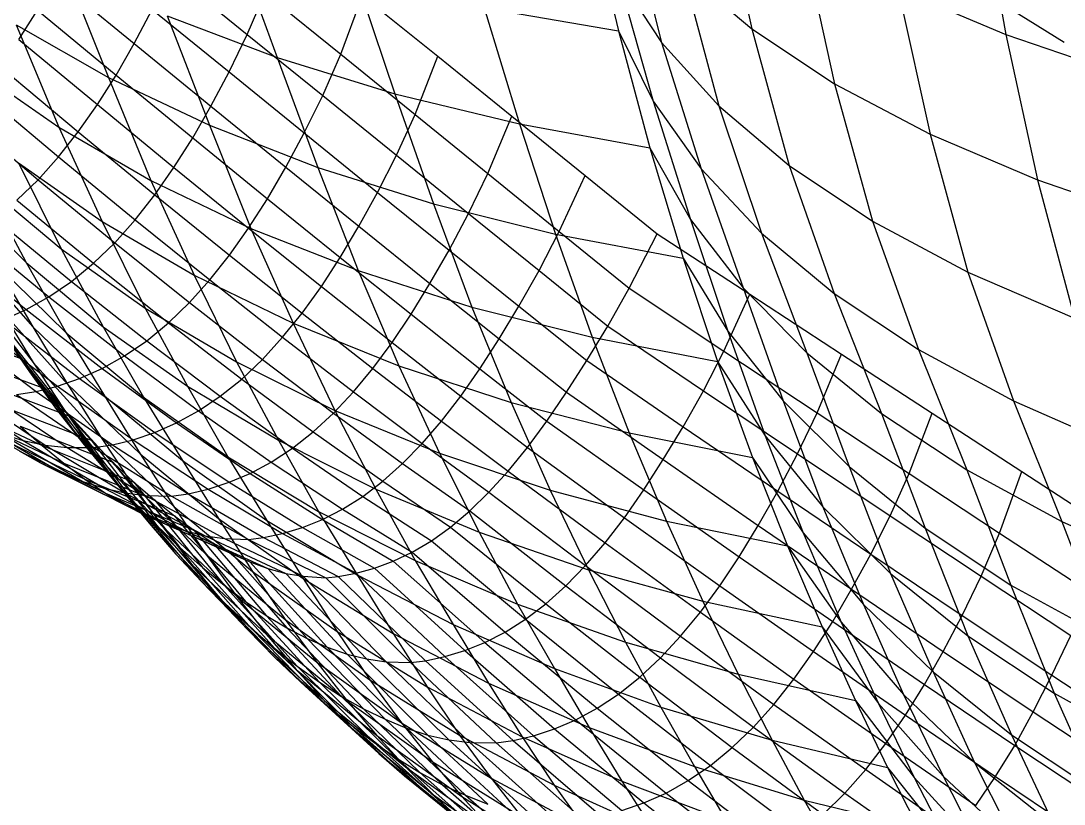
# Model space of a CAD drawing. Extents: x -429 to 429, y -1 to 209.
# Drawn here: x -387.76 to -376.27, y 60.59 to 69.22 of the extents above; entities that cross this region are included whole.
import ezdxf

# ---------------------------------------------------------------- set-up
doc = ezdxf.new("R2010")
doc.units = 0

msp = doc.modelspace()

# ---------------------------------------------------------------- linework, layer by layer
at = {"layer": 'default', "color": 5, "linetype": 'CONTINUOUS'}
for p, q in [((-380.057, 70.715, 141.909), (-379.708, 69.136, 142.315)), ((-377.216, 70.736, 137.198), (-376.909, 69.074, 137.6)), ((-381.504, 70.473, 149.464), (-381.18, 69.114, 149.835)), ((-381.504, 70.473, 149.464), (-381.18, 69.114, 149.835)), ((-381.077, 70.46, 145.608), (-380.705, 68.986, 146.012)), ((-385.402, 70.088, 152.47), (-384.939, 68.819, 152.968)), ((-379.15, 70.124, 140.367), (-378.797, 68.532, 140.786)), ((-387.278, 69.803, 155.315), (-386.798, 68.599, 155.794)), ((-387.382, 69.686, 182.823), (-386.516, 68.975, 181.636)), ((-386.116, 69.763, 181.86), (-385.269, 69.075, 180.663)), ((-384.071, 69.695, 151.469), (-383.642, 68.421, 151.943)), ((-381.183, 69.716, 147.72), (-380.705, 68.986, 146.012)), ((-381.183, 69.716, 147.72), (-380.795, 68.338, 148.125)), ((-380.471, 69.78, 143.927), (-379.708, 69.136, 142.315)), ((-380.471, 69.78, 143.927), (-380.074, 68.289, 144.356)), ((-378.097, 69.575, 138.925), (-376.909, 69.074, 137.6)), ((-378.097, 69.575, 138.925), (-377.745, 67.976, 139.354)), ((-385.269, 69.075, 180.663), (-385.072, 69.532, 180.77)), ((-385.072, 69.532, 180.77), (-384.238, 68.857, 179.565)), ((-384.238, 68.857, 179.565), (-384, 69.502, 179.691)), ((-384, 69.502, 179.691), (-383.171, 68.834, 178.486)), ((-387.786, 69.02, 182.591), (-387.581, 69.341, 182.71)), ((-387.581, 69.341, 182.71), (-386.715, 68.626, 181.521)), ((-386.516, 68.975, 181.636), (-386.317, 69.351, 181.749)), ((-386.317, 69.351, 181.749), (-385.47, 68.661, 180.549)), ((-382.66, 69.369, 150.588), (-381.18, 69.114, 149.835)), ((-382.66, 69.369, 150.588), (-382.27, 68.089, 151.025)), ((-386.154, 69.281, 154.095), (-384.939, 68.819, 152.968)), ((-386.154, 69.281, 154.095), (-385.687, 68.074, 154.573)), ((-387.818, 69.182, 157.094), (-386.798, 68.599, 155.794)), ((-387.818, 69.182, 157.094), (-387.347, 68.052, 157.549)), ((-381.18, 69.114, 149.835), (-380.795, 68.338, 148.125)), ((-381.18, 69.114, 149.835), (-380.833, 67.825, 150.22)), ((-381.18, 69.114, 149.835), (-380.833, 67.825, 150.22)), ((-379.708, 69.136, 142.315), (-378.797, 68.532, 140.786)), ((-379.708, 69.136, 142.315), (-379.297, 67.631, 142.765)), ((-387.786, 69.02, 182.591), (-386.921, 68.302, 181.401)), ((-385.47, 68.661, 180.549), (-385.269, 69.075, 180.663)), ((-385.269, 69.075, 180.663), (-384.438, 68.401, 179.453)), ((-380.705, 68.986, 146.012), (-380.074, 68.289, 144.356)), ((-380.705, 68.986, 146.012), (-380.268, 67.594, 146.453)), ((-376.909, 69.074, 137.6), (-375.597, 68.624, 136.403)), ((-376.909, 69.074, 137.6), (-376.562, 67.471, 138.034)), ((-386.715, 68.626, 181.521), (-386.516, 68.975, 181.636)), ((-386.516, 68.975, 181.636), (-385.671, 68.284, 180.433)), ((-384.939, 68.819, 152.968), (-383.642, 68.421, 151.943)), ((-384.939, 68.819, 152.968), (-384.491, 67.61, 153.439)), ((-384.438, 68.401, 179.453), (-384.238, 68.857, 179.565)), ((-384.238, 68.857, 179.565), (-383.42, 68.194, 178.349)), ((-383.42, 68.194, 178.349), (-383.171, 68.834, 178.486)), ((-383.171, 68.834, 178.486), (-382.353, 68.174, 177.273)), ((-388.271, 68.695, 158.911), (-387.347, 68.052, 157.549)), ((-387.997, 68.722, 182.467), (-387.132, 68.001, 181.274)), ((-385.671, 68.284, 180.433), (-385.47, 68.661, 180.549)), ((-385.47, 68.661, 180.549), (-384.643, 67.989, 179.336)), ((-386.921, 68.302, 181.401), (-386.715, 68.626, 181.521)), ((-386.798, 68.599, 155.794), (-385.687, 68.074, 154.573)), ((-386.798, 68.599, 155.794), (-386.331, 67.465, 156.254)), ((-386.715, 68.626, 181.521), (-385.871, 67.934, 180.317)), ((-378.797, 68.532, 140.786), (-377.745, 67.976, 139.354)), ((-378.797, 68.532, 140.786), (-378.378, 67.018, 141.254)), ((-388.213, 68.45, 182.336), (-387.349, 67.726, 181.142)), ((-383.642, 68.421, 151.943), (-382.27, 68.089, 151.025)), ((-383.642, 68.421, 151.943), (-383.218, 67.209, 152.397)), ((-387.132, 68.001, 181.274), (-386.921, 68.302, 181.401)), ((-386.921, 68.302, 181.401), (-386.077, 67.609, 180.193)), ((-384.643, 67.989, 179.336), (-384.438, 68.401, 179.453)), ((-384.438, 68.401, 179.453), (-383.626, 67.743, 178.231)), ((-380.795, 68.338, 148.125), (-380.268, 67.594, 146.453)), ((-380.795, 68.338, 148.125), (-380.383, 67.036, 148.547)), ((-388.437, 68.201, 182.199), (-387.574, 67.474, 181.002)), ((-385.871, 67.934, 180.317), (-385.671, 68.284, 180.433)), ((-385.671, 68.284, 180.433), (-384.845, 67.612, 179.216)), ((-383.626, 67.743, 178.231), (-383.42, 68.194, 178.349)), ((-383.42, 68.194, 178.349), (-382.618, 67.543, 177.123)), ((-380.074, 68.289, 144.356), (-379.297, 67.631, 142.765)), ((-380.074, 68.289, 144.356), (-379.601, 66.886, 144.832)), ((-385.687, 68.074, 154.573), (-384.491, 67.61, 153.439)), ((-385.687, 68.074, 154.573), (-385.23, 66.937, 155.034)), ((-382.618, 67.543, 177.123), (-382.353, 68.174, 177.273)), ((-382.353, 68.174, 177.273), (-381.546, 67.522, 176.052)), ((-382.27, 68.089, 151.025), (-380.833, 67.825, 150.22)), ((-382.27, 68.089, 151.025), (-381.874, 66.875, 151.454)), ((-387.349, 67.726, 181.142), (-387.132, 68.001, 181.274)), ((-387.347, 68.052, 157.549), (-386.331, 67.465, 156.254)), ((-387.347, 68.052, 157.549), (-386.867, 67.013, 158.004)), ((-387.132, 68.001, 181.274), (-386.288, 67.308, 180.065)), ((-384.845, 67.612, 179.216), (-384.643, 67.989, 179.336)), ((-384.643, 67.989, 179.336), (-383.834, 67.334, 178.108)), ((-377.745, 67.976, 139.354), (-376.562, 67.471, 138.034)), ((-377.745, 67.976, 139.354), (-377.328, 66.455, 139.835)), ((-386.077, 67.609, 180.193), (-385.871, 67.934, 180.317)), ((-385.871, 67.934, 180.317), (-385.047, 67.264, 179.096)), ((-387.574, 67.474, 181.002), (-387.349, 67.726, 181.142)), ((-387.349, 67.726, 181.142), (-386.505, 67.032, 179.93)), ((-383.834, 67.334, 178.108), (-383.626, 67.743, 178.231)), ((-383.626, 67.743, 178.231), (-382.831, 67.1, 176.997)), ((-380.833, 67.825, 150.22), (-380.383, 67.036, 148.547)), ((-380.833, 67.825, 150.22), (-380.466, 66.609, 150.616)), ((-380.833, 67.825, 150.22), (-380.466, 66.609, 150.616)), ((-387.792, 67.66, 159.357), (-386.867, 67.013, 158.004)), ((-387.792, 67.66, 159.357), (-387.321, 66.711, 159.79)), ((-386.288, 67.308, 180.065), (-386.077, 67.609, 180.193)), ((-386.077, 67.609, 180.193), (-385.254, 66.941, 178.97)), ((-385.047, 67.264, 179.096), (-384.845, 67.612, 179.216)), ((-384.845, 67.612, 179.216), (-384.04, 66.961, 177.984)), ((-384.491, 67.61, 153.439), (-383.218, 67.209, 152.397)), ((-384.491, 67.61, 153.439), (-384.049, 66.472, 153.894)), ((-379.297, 67.631, 142.765), (-378.378, 67.018, 141.254)), ((-379.297, 67.631, 142.765), (-378.801, 66.221, 143.272)), ((-382.831, 67.1, 176.997), (-382.618, 67.543, 177.123)), ((-382.618, 67.543, 177.123), (-381.831, 66.905, 175.885)), ((-381.831, 66.905, 175.885), (-381.546, 67.522, 176.052)), ((-381.546, 67.522, 176.052), (-380.751, 66.878, 174.824)), ((-380.268, 67.594, 146.453), (-379.601, 66.886, 144.832)), ((-380.268, 67.594, 146.453), (-379.805, 66.282, 146.912)), ((-388.163, 67.417, 161.186), (-387.321, 66.711, 159.79)), ((-388.163, 67.417, 161.186), (-387.705, 66.561, 161.596)), ((-387.809, 67.247, 180.853), (-387.574, 67.474, 181.002)), ((-387.574, 67.474, 181.002), (-386.73, 66.78, 179.789)), ((-386.331, 67.465, 156.254), (-385.23, 66.937, 155.034)), ((-386.331, 67.465, 156.254), (-385.856, 66.423, 156.715)), ((-376.562, 67.471, 138.034), (-375.26, 67.022, 136.837)), ((-376.562, 67.471, 138.034), (-376.153, 65.947, 138.521)), ((-388.472, 67.321, 163.024), (-387.705, 66.561, 161.596)), ((-386.505, 67.032, 179.93), (-386.288, 67.308, 180.065)), ((-386.288, 67.308, 180.065), (-385.465, 66.642, 178.839)), ((-385.254, 66.941, 178.97), (-385.047, 67.264, 179.096)), ((-385.047, 67.264, 179.096), (-384.244, 66.617, 177.86)), ((-384.04, 66.961, 177.984), (-383.834, 67.334, 178.108)), ((-383.834, 67.334, 178.108), (-383.045, 66.698, 176.868)), ((-387.809, 67.247, 180.853), (-386.964, 66.553, 179.638)), ((-383.218, 67.209, 152.397), (-381.874, 66.875, 151.454)), ((-383.218, 67.209, 152.397), (-382.793, 66.071, 152.841)), ((-388.052, 67.047, 180.696), (-387.207, 66.354, 179.48)), ((-386.73, 66.78, 179.789), (-386.505, 67.032, 179.93)), ((-386.505, 67.032, 179.93), (-385.682, 66.369, 178.703)), ((-383.045, 66.698, 176.868), (-382.831, 67.1, 176.997)), ((-382.831, 67.1, 176.997), (-382.054, 66.472, 175.751)), ((-380.383, 67.036, 148.547), (-379.805, 66.282, 146.912)), ((-380.383, 67.036, 148.547), (-379.975, 65.804, 148.97)), ((-386.867, 67.013, 158.004), (-385.856, 66.423, 156.715)), ((-386.867, 67.013, 158.004), (-386.395, 66.06, 158.446)), ((-385.465, 66.642, 178.839), (-385.254, 66.941, 178.97)), ((-385.254, 66.941, 178.97), (-384.452, 66.298, 177.732)), ((-385.23, 66.937, 155.034), (-384.049, 66.472, 153.894)), ((-385.23, 66.937, 155.034), (-384.765, 65.892, 155.495)), ((-384.244, 66.617, 177.86), (-384.04, 66.961, 177.984)), ((-384.04, 66.961, 177.984), (-383.256, 66.331, 176.738)), ((-378.378, 67.018, 141.254), (-377.328, 66.455, 139.835)), ((-378.378, 67.018, 141.254), (-377.873, 65.603, 141.786)), ((-388.301, 66.876, 180.534), (-387.455, 66.183, 179.316)), ((-382.054, 66.472, 175.751), (-381.831, 66.905, 175.885)), ((-381.874, 66.875, 151.454), (-380.466, 66.609, 150.616)), ((-381.874, 66.875, 151.454), (-381.47, 65.737, 151.88)), ((-381.831, 66.905, 175.885), (-381.059, 66.278, 174.638)), ((-381.059, 66.278, 174.638), (-380.751, 66.878, 174.824)), ((-381.059, 66.278, 174.638), (-380.751, 66.878, 174.824)), ((-380.751, 66.878, 174.824), (-379.731, 66.211, 173.684)), ((-379.601, 66.886, 144.832), (-378.801, 66.221, 143.272)), ((-379.601, 66.886, 144.832), (-379.102, 65.567, 145.325)), ((-388.552, 66.734, 180.367), (-387.706, 66.042, 179.148)), ((-387.321, 66.711, 159.79), (-386.395, 66.06, 158.446)), ((-387.321, 66.711, 159.79), (-386.857, 65.853, 160.212)), ((-386.964, 66.553, 179.638), (-386.73, 66.78, 179.789)), ((-386.73, 66.78, 179.789), (-385.905, 66.12, 178.56)), ((-383.256, 66.331, 176.738), (-383.045, 66.698, 176.868)), ((-383.045, 66.698, 176.868), (-382.275, 66.079, 175.615)), ((-388.348, 66.665, 165.195), (-387.633, 65.854, 163.759)), ((-385.682, 66.369, 178.703), (-385.465, 66.642, 178.839)), ((-385.465, 66.642, 178.839), (-384.664, 66.004, 177.599)), ((-384.452, 66.298, 177.732), (-384.244, 66.617, 177.86)), ((-384.244, 66.617, 177.86), (-383.464, 65.992, 176.61)), ((-380.466, 66.609, 150.616), (-379.975, 65.804, 148.97)), ((-380.466, 66.609, 150.616), (-380.087, 65.471, 151.016)), ((-380.466, 66.609, 150.616), (-380.087, 65.471, 151.016)), ((-388.045, 66.549, 163.4), (-387.267, 65.786, 161.985)), ((-388.045, 66.549, 163.4), (-387.633, 65.854, 163.759)), ((-387.705, 66.561, 161.596), (-386.857, 65.853, 160.212)), ((-387.705, 66.561, 161.596), (-387.267, 65.786, 161.985)), ((-387.207, 66.354, 179.48), (-386.964, 66.553, 179.638)), ((-386.964, 66.553, 179.638), (-386.138, 65.896, 178.409)), ((-384.049, 66.472, 153.894), (-382.793, 66.071, 152.841)), ((-384.049, 66.472, 153.894), (-383.598, 65.424, 154.35)), ((-382.275, 66.079, 175.615), (-382.054, 66.472, 175.751)), ((-382.054, 66.472, 175.751), (-381.295, 65.86, 174.493)), ((-387.455, 66.183, 179.316), (-387.207, 66.354, 179.48)), ((-387.207, 66.354, 179.48), (-386.378, 65.7, 178.25)), ((-385.905, 66.12, 178.56), (-385.682, 66.369, 178.703)), ((-385.856, 66.423, 156.715), (-384.765, 65.892, 155.495)), ((-385.856, 66.423, 156.715), (-385.389, 65.466, 157.162)), ((-385.682, 66.369, 178.703), (-384.88, 65.737, 177.461)), ((-377.328, 66.455, 139.835), (-376.153, 65.947, 138.521)), ((-377.328, 66.455, 139.835), (-376.824, 65.036, 140.384)), ((-388.307, 66.278, 169.233), (-387.669, 65.356, 167.801)), ((-388.3, 66.327, 167.259), (-387.628, 65.461, 165.821)), ((-384.664, 66.004, 177.599), (-384.452, 66.298, 177.732)), ((-384.452, 66.298, 177.732), (-383.673, 65.68, 176.479)), ((-383.464, 65.992, 176.61), (-383.256, 66.331, 176.738)), ((-383.256, 66.331, 176.738), (-382.493, 65.721, 175.479)), ((-381.295, 65.86, 174.493), (-381.059, 66.278, 174.638)), ((-381.295, 65.86, 174.493), (-381.059, 66.278, 174.638)), ((-381.059, 66.278, 174.638), (-380.018, 65.586, 173.517)), ((-379.805, 66.282, 146.912), (-379.102, 65.567, 145.325)), ((-379.805, 66.282, 146.912), (-379.364, 65.036, 147.361)), ((-387.706, 66.042, 179.148), (-387.455, 66.183, 179.316)), ((-387.455, 66.183, 179.316), (-386.623, 65.533, 178.086)), ((-386.138, 65.896, 178.409), (-385.905, 66.12, 178.56)), ((-385.905, 66.12, 178.56), (-385.101, 65.494, 177.317)), ((-380.018, 65.586, 173.517), (-379.731, 66.211, 173.684)), ((-379.731, 66.211, 173.684), (-378.722, 65.552, 172.535)), ((-378.801, 66.221, 143.272), (-377.873, 65.603, 141.786)), ((-378.801, 66.221, 143.272), (-378.278, 64.897, 143.796)), ((-387.978, 66.034, 165.517), (-387.25, 65.219, 164.095)), ((-387.978, 66.034, 165.517), (-387.628, 65.461, 165.821)), ((-387.955, 65.929, 178.978), (-387.706, 66.042, 179.148)), ((-387.706, 66.042, 179.148), (-386.87, 65.394, 177.918)), ((-386.395, 66.06, 158.446), (-385.389, 65.466, 157.162)), ((-386.395, 66.06, 158.446), (-385.929, 65.199, 158.878)), ((-384.88, 65.737, 177.461), (-384.664, 66.004, 177.599)), ((-384.664, 66.004, 177.599), (-383.885, 65.395, 176.343)), ((-382.793, 66.071, 152.841), (-381.47, 65.737, 151.88)), ((-382.793, 66.071, 152.841), (-382.361, 65.02, 153.285)), ((-382.493, 65.721, 175.479), (-382.275, 66.079, 175.615)), ((-382.275, 66.079, 175.615), (-381.526, 65.48, 174.349)), ((-388.831, 65.891, 170.765), (-387.755, 65.501, 169.702)), ((-387.955, 65.929, 178.978), (-387.117, 65.284, 177.749)), ((-386.378, 65.7, 178.25), (-386.138, 65.896, 178.409)), ((-386.138, 65.896, 178.409), (-385.331, 65.276, 177.166)), ((-384.765, 65.892, 155.495), (-383.598, 65.424, 154.35)), ((-384.765, 65.892, 155.495), (-384.306, 64.932, 155.942)), ((-383.673, 65.68, 176.479), (-383.464, 65.992, 176.61)), ((-383.464, 65.992, 176.61), (-382.705, 65.391, 175.346)), ((-388.44, 65.78, 178.643), (-387.595, 65.139, 177.415)), ((-388.204, 65.841, 178.807), (-387.361, 65.199, 177.579)), ((-388.026, 65.869, 169.473), (-387.37, 64.943, 168.054)), ((-388.026, 65.869, 169.473), (-387.755, 65.501, 169.702)), ((-388.026, 65.869, 169.473), (-387.755, 65.501, 169.702)), ((-387.979, 65.815, 167.536), (-387.292, 64.944, 166.111)), ((-387.979, 65.815, 167.536), (-387.669, 65.356, 167.801)), ((-387.633, 65.854, 163.759), (-386.844, 65.091, 162.358)), ((-387.633, 65.854, 163.759), (-387.25, 65.219, 164.095)), ((-387.267, 65.786, 161.985), (-386.413, 65.076, 160.613)), ((-387.267, 65.786, 161.985), (-386.844, 65.091, 162.358)), ((-386.857, 65.853, 160.212), (-385.929, 65.199, 158.878)), ((-386.857, 65.853, 160.212), (-386.413, 65.076, 160.613)), ((-381.526, 65.48, 174.349), (-381.295, 65.86, 174.493)), ((-381.526, 65.48, 174.349), (-381.295, 65.86, 174.493)), ((-381.295, 65.86, 174.493), (-380.242, 65.148, 173.382)), ((-379.975, 65.804, 148.97), (-379.364, 65.036, 147.361)), ((-379.975, 65.804, 148.97), (-379.562, 64.65, 149.394)), ((-386.623, 65.533, 178.086), (-386.378, 65.7, 178.25)), ((-386.378, 65.7, 178.25), (-385.567, 65.087, 177.008)), ((-385.101, 65.494, 177.317), (-384.88, 65.737, 177.461)), ((-384.88, 65.737, 177.461), (-384.099, 65.136, 176.204)), ((-383.885, 65.395, 176.343), (-383.673, 65.68, 176.479)), ((-383.673, 65.68, 176.479), (-382.916, 65.089, 175.211)), ((-382.705, 65.391, 175.346), (-382.493, 65.721, 175.479)), ((-382.493, 65.721, 175.479), (-381.751, 65.132, 174.207)), ((-381.47, 65.737, 151.88), (-380.087, 65.471, 151.016)), ((-381.47, 65.737, 151.88), (-381.06, 64.683, 152.306)), ((-388.554, 65.561, 170.995), (-387.492, 65.169, 169.923)), ((-380.242, 65.148, 173.382), (-380.018, 65.586, 173.517)), ((-380.018, 65.586, 173.517), (-378.99, 64.906, 172.383)), ((-379.102, 65.567, 145.325), (-378.278, 64.897, 143.796)), ((-379.102, 65.567, 145.325), (-378.637, 64.312, 145.798)), ((-378.99, 64.906, 172.383), (-378.722, 65.552, 172.535)), ((-378.722, 65.552, 172.535), (-377.723, 64.901, 171.376)), ((-377.873, 65.603, 141.786), (-376.824, 65.036, 140.384)), ((-377.873, 65.603, 141.786), (-377.34, 64.276, 142.335)), ((-387.755, 65.501, 169.702), (-387.081, 64.57, 168.297)), ((-387.755, 65.501, 169.702), (-387.492, 65.169, 169.923)), ((-387.755, 65.501, 169.702), (-387.492, 65.169, 169.923)), ((-387.628, 65.461, 165.821), (-386.887, 64.643, 164.411)), ((-387.628, 65.461, 165.821), (-387.292, 64.944, 166.111)), ((-386.87, 65.394, 177.918), (-386.623, 65.533, 178.086)), ((-386.623, 65.533, 178.086), (-385.806, 64.926, 176.846)), ((-385.389, 65.466, 157.162), (-384.306, 64.932, 155.942)), ((-385.389, 65.466, 157.162), (-384.927, 64.602, 157.598)), ((-385.331, 65.276, 177.166), (-385.101, 65.494, 177.317)), ((-385.101, 65.494, 177.317), (-384.318, 64.902, 176.06)), ((-383.598, 65.424, 154.35), (-382.361, 65.02, 153.285)), ((-383.598, 65.424, 154.35), (-383.152, 64.461, 154.793)), ((-381.751, 65.132, 174.207), (-381.526, 65.48, 174.349)), ((-381.751, 65.132, 174.207), (-381.526, 65.48, 174.349)), ((-381.526, 65.48, 174.349), (-380.466, 64.752, 173.244)), ((-380.087, 65.471, 151.016), (-379.562, 64.65, 149.394)), ((-380.087, 65.471, 151.016), (-379.701, 64.413, 151.416)), ((-380.087, 65.471, 151.016), (-379.701, 64.413, 151.416)), ((-387.669, 65.356, 167.801), (-386.967, 64.481, 166.389)), ((-387.669, 65.356, 167.801), (-387.37, 64.943, 168.054)), ((-387.117, 65.284, 177.749), (-386.87, 65.394, 177.918)), ((-386.87, 65.394, 177.918), (-386.048, 64.793, 176.68)), ((-384.099, 65.136, 176.204), (-383.885, 65.395, 176.343)), ((-383.885, 65.395, 176.343), (-383.128, 64.814, 175.074)), ((-382.916, 65.089, 175.211), (-382.705, 65.391, 175.346)), ((-382.705, 65.391, 175.346), (-381.969, 64.813, 174.068)), ((-388.285, 65.264, 171.217), (-387.237, 64.871, 170.135)), ((-387.595, 65.139, 177.415), (-387.361, 65.199, 177.579)), ((-387.361, 65.199, 177.579), (-387.117, 65.284, 177.749)), ((-387.361, 65.199, 177.579), (-386.526, 64.607, 176.346)), ((-387.25, 65.219, 164.095), (-386.451, 64.454, 162.705)), ((-387.25, 65.219, 164.095), (-386.887, 64.643, 164.411)), ((-387.117, 65.284, 177.749), (-386.288, 64.688, 176.513)), ((-385.929, 65.199, 158.878), (-384.927, 64.602, 157.598)), ((-385.929, 65.199, 158.878), (-385.484, 64.419, 159.287)), ((-385.567, 65.087, 177.008), (-385.331, 65.276, 177.166)), ((-385.331, 65.276, 177.166), (-384.543, 64.694, 175.91)), ((-388.617, 65.182, 176.678), (-387.738, 64.6, 175.468)), ((-388.37, 65.133, 176.86), (-387.498, 64.55, 175.645)), ((-388.119, 65.106, 177.042), (-387.256, 64.522, 175.823)), ((-387.813, 65.107, 177.262), (-387.595, 65.139, 177.415)), ((-387.813, 65.107, 177.262), (-386.959, 64.521, 176.039)), ((-387.595, 65.139, 177.415), (-386.754, 64.551, 176.184)), ((-387.492, 65.169, 169.923), (-386.801, 64.235, 168.531)), ((-387.492, 65.169, 169.923), (-387.237, 64.871, 170.135)), ((-387.492, 65.169, 169.923), (-387.237, 64.871, 170.135)), ((-386.844, 65.091, 162.358), (-385.983, 64.379, 160.997)), ((-386.844, 65.091, 162.358), (-386.451, 64.454, 162.705)), ((-386.413, 65.076, 160.613), (-385.484, 64.419, 159.287)), ((-386.413, 65.076, 160.613), (-385.983, 64.379, 160.997)), ((-385.806, 64.926, 176.846), (-385.567, 65.087, 177.008)), ((-385.567, 65.087, 177.008), (-384.772, 64.514, 175.755)), ((-384.318, 64.902, 176.06), (-384.099, 65.136, 176.204)), ((-384.099, 65.136, 176.204), (-383.341, 64.567, 174.934)), ((-383.128, 64.814, 175.074), (-382.916, 65.089, 175.211)), ((-382.916, 65.089, 175.211), (-382.182, 64.523, 173.93)), ((-381.969, 64.813, 174.068), (-381.751, 65.132, 174.207)), ((-381.969, 64.813, 174.068), (-381.751, 65.132, 174.207)), ((-381.751, 65.132, 174.207), (-380.686, 64.389, 173.107)), ((-380.466, 64.752, 173.244), (-380.242, 65.148, 173.382)), ((-380.242, 65.148, 173.382), (-379.206, 64.452, 172.255)), ((-388.512, 65.003, 172.972), (-387.528, 64.543, 171.834)), ((-388.025, 64.998, 171.431), (-386.99, 64.602, 170.339)), ((-382.361, 65.02, 153.285), (-381.06, 64.683, 152.306)), ((-382.361, 65.02, 153.285), (-381.932, 64.054, 153.718)), ((-379.364, 65.036, 147.361), (-378.637, 64.312, 145.798)), ((-379.364, 65.036, 147.361), (-378.925, 63.87, 147.808)), ((-376.824, 65.036, 140.384), (-375.662, 64.526, 139.078)), ((-376.824, 65.036, 140.384), (-376.292, 63.707, 140.951)), ((-388.47, 64.88, 174.914), (-387.548, 64.355, 173.731)), ((-387.37, 64.943, 168.054), (-386.654, 64.064, 166.655)), ((-387.37, 64.943, 168.054), (-387.081, 64.57, 168.297)), ((-387.292, 64.944, 166.111), (-386.541, 64.121, 164.712)), ((-387.292, 64.944, 166.111), (-386.967, 64.481, 166.389)), ((-387.237, 64.871, 170.135), (-386.529, 63.934, 168.757)), ((-387.237, 64.871, 170.135), (-386.99, 64.602, 170.339)), ((-387.237, 64.871, 170.135), (-386.99, 64.602, 170.339)), ((-386.048, 64.793, 176.68), (-385.806, 64.926, 176.846)), ((-385.806, 64.926, 176.846), (-385.005, 64.362, 175.595)), ((-384.543, 64.694, 175.91), (-384.318, 64.902, 176.06)), ((-384.318, 64.902, 176.06), (-383.557, 64.345, 174.791)), ((-384.306, 64.932, 155.942), (-383.152, 64.461, 154.793)), ((-384.306, 64.932, 155.942), (-383.853, 64.064, 156.379)), ((-379.206, 64.452, 172.255), (-378.99, 64.906, 172.383)), ((-378.99, 64.906, 172.383), (-377.976, 64.237, 171.235)), ((-378.278, 64.897, 143.796), (-377.34, 64.276, 142.335)), ((-378.278, 64.897, 143.796), (-377.799, 63.633, 144.29)), ((-377.976, 64.237, 171.235), (-377.723, 64.901, 171.376)), ((-377.723, 64.901, 171.376), (-376.735, 64.258, 170.207)), ((-388.265, 64.811, 173.168), (-387.291, 64.349, 172.025)), ((-388.225, 64.77, 175.101), (-387.313, 64.243, 173.913)), ((-387.772, 64.758, 171.636), (-386.75, 64.36, 170.536)), ((-387.772, 64.758, 171.636), (-387.528, 64.543, 171.834)), ((-386.288, 64.688, 176.513), (-386.048, 64.793, 176.68)), ((-386.048, 64.793, 176.68), (-385.238, 64.238, 175.433)), ((-383.341, 64.567, 174.934), (-383.128, 64.814, 175.074)), ((-383.128, 64.814, 175.074), (-382.395, 64.263, 173.791)), ((-382.182, 64.523, 173.93), (-381.969, 64.813, 174.068)), ((-382.182, 64.523, 173.93), (-381.969, 64.813, 174.068)), ((-381.969, 64.813, 174.068), (-380.899, 64.055, 172.972)), ((-380.686, 64.389, 173.107), (-380.466, 64.752, 173.244)), ((-380.466, 64.752, 173.244), (-379.424, 64.04, 172.122)), ((-388.024, 64.64, 173.359), (-387.059, 64.175, 172.21)), ((-387.981, 64.675, 175.286), (-387.08, 64.148, 174.091)), ((-387.981, 64.675, 175.286), (-387.738, 64.6, 175.468)), ((-386.887, 64.643, 164.411), (-386.08, 63.874, 163.032)), ((-386.887, 64.643, 164.411), (-386.541, 64.121, 164.712)), ((-386.526, 64.607, 176.346), (-386.288, 64.688, 176.513)), ((-386.288, 64.688, 176.513), (-385.469, 64.14, 175.271)), ((-384.772, 64.514, 175.755), (-384.543, 64.694, 175.91)), ((-384.543, 64.694, 175.91), (-383.775, 64.151, 174.643)), ((-381.06, 64.683, 152.306), (-379.701, 64.413, 151.416)), ((-381.06, 64.683, 152.306), (-380.651, 63.712, 152.722)), ((-379.562, 64.65, 149.394), (-378.925, 63.87, 147.808)), ((-379.562, 64.65, 149.394), (-379.142, 63.581, 149.818)), ((-387.738, 64.6, 175.468), (-386.848, 64.074, 174.266)), ((-387.738, 64.6, 175.468), (-387.498, 64.55, 175.645)), ((-387.528, 64.543, 171.834), (-386.518, 64.142, 170.725)), ((-387.528, 64.543, 171.834), (-387.291, 64.349, 172.025)), ((-387.498, 64.55, 175.645), (-386.62, 64.023, 174.437)), ((-387.498, 64.55, 175.645), (-387.256, 64.522, 175.823)), ((-387.256, 64.522, 175.823), (-386.391, 63.994, 174.607)), ((-387.256, 64.522, 175.823), (-386.959, 64.521, 176.039)), ((-387.081, 64.57, 168.297), (-386.351, 63.688, 166.91)), ((-387.081, 64.57, 168.297), (-386.801, 64.235, 168.531)), ((-386.99, 64.602, 170.339), (-386.266, 63.663, 168.973)), ((-386.99, 64.602, 170.339), (-386.75, 64.36, 170.536)), ((-386.99, 64.602, 170.339), (-386.75, 64.36, 170.536)), ((-386.959, 64.521, 176.039), (-386.754, 64.551, 176.184)), ((-386.959, 64.521, 176.039), (-386.106, 63.988, 174.816)), ((-386.754, 64.551, 176.184), (-386.526, 64.607, 176.346)), ((-386.754, 64.551, 176.184), (-385.919, 64.014, 174.95)), ((-386.526, 64.607, 176.346), (-385.699, 64.065, 175.108)), ((-385.005, 64.362, 175.595), (-384.772, 64.514, 175.755)), ((-384.927, 64.602, 157.598), (-383.853, 64.064, 156.379)), ((-384.927, 64.602, 157.598), (-384.485, 63.819, 158.012)), ((-384.772, 64.514, 175.755), (-383.997, 63.983, 174.491)), ((-383.557, 64.345, 174.791), (-383.341, 64.567, 174.934)), ((-383.341, 64.567, 174.934), (-382.606, 64.03, 173.651)), ((-382.395, 64.263, 173.791), (-382.182, 64.523, 173.93)), ((-382.395, 64.263, 173.791), (-382.182, 64.523, 173.93)), ((-382.182, 64.523, 173.93), (-381.112, 63.749, 172.836)), ((-387.785, 64.487, 173.547), (-386.832, 64.02, 172.39)), ((-387.785, 64.487, 173.547), (-387.548, 64.355, 173.731)), ((-386.967, 64.481, 166.389), (-386.205, 63.654, 165.001)), ((-386.967, 64.481, 166.389), (-386.654, 64.064, 166.655)), ((-386.451, 64.454, 162.705), (-385.585, 63.74, 161.353)), ((-386.451, 64.454, 162.705), (-386.08, 63.874, 163.032)), ((-385.484, 64.419, 159.287), (-384.485, 63.819, 158.012)), ((-385.484, 64.419, 159.287), (-385.054, 63.72, 159.678)), ((-383.152, 64.461, 154.793), (-381.932, 64.054, 153.718)), ((-383.152, 64.461, 154.793), (-382.713, 63.588, 155.224)), ((-380.899, 64.055, 172.972), (-380.686, 64.389, 173.107)), ((-380.686, 64.389, 173.107), (-379.638, 63.665, 171.988)), ((-379.701, 64.413, 151.416), (-379.142, 63.581, 149.818)), ((-379.701, 64.413, 151.416), (-379.315, 63.439, 151.81)), ((-379.701, 64.413, 151.416), (-379.315, 63.439, 151.81)), ((-379.424, 64.04, 172.122), (-379.206, 64.452, 172.255)), ((-379.206, 64.452, 172.255), (-378.186, 63.77, 171.111)), ((-387.548, 64.355, 173.731), (-386.608, 63.886, 172.567)), ((-387.548, 64.355, 173.731), (-387.313, 64.243, 173.913)), ((-387.291, 64.349, 172.025), (-386.292, 63.945, 170.908)), ((-387.291, 64.349, 172.025), (-387.059, 64.175, 172.21)), ((-386.75, 64.36, 170.536), (-386.011, 63.42, 169.182)), ((-386.75, 64.36, 170.536), (-386.518, 64.142, 170.725)), ((-386.75, 64.36, 170.536), (-386.518, 64.142, 170.725)), ((-385.983, 64.379, 160.997), (-385.054, 63.72, 159.678)), ((-385.983, 64.379, 160.997), (-385.585, 63.74, 161.353)), ((-385.238, 64.238, 175.433), (-385.005, 64.362, 175.595)), ((-385.005, 64.362, 175.595), (-384.219, 63.843, 174.336)), ((-383.775, 64.151, 174.643), (-383.557, 64.345, 174.791)), ((-383.557, 64.345, 174.791), (-382.817, 63.824, 173.509)), ((-378.637, 64.312, 145.798), (-377.799, 63.633, 144.29)), ((-378.637, 64.312, 145.798), (-378.179, 63.135, 146.265)), ((-377.34, 64.276, 142.335), (-376.292, 63.707, 140.951)), ((-377.34, 64.276, 142.335), (-376.853, 63.006, 142.846)), ((-387.313, 64.243, 173.913), (-386.386, 63.772, 172.74)), ((-387.313, 64.243, 173.913), (-387.08, 64.148, 174.091)), ((-387.059, 64.175, 172.21), (-386.073, 63.768, 171.085)), ((-387.059, 64.175, 172.21), (-386.832, 64.02, 172.39)), ((-386.801, 64.235, 168.531), (-386.057, 63.349, 167.156)), ((-386.801, 64.235, 168.531), (-386.529, 63.934, 168.757)), ((-385.469, 64.14, 175.271), (-385.238, 64.238, 175.433)), ((-385.238, 64.238, 175.433), (-384.442, 63.73, 174.18)), ((-382.606, 64.03, 173.651), (-382.395, 64.263, 173.791)), ((-382.606, 64.03, 173.651), (-382.395, 64.263, 173.791)), ((-382.395, 64.263, 173.791), (-381.326, 63.472, 172.696)), ((-378.186, 63.77, 171.111), (-377.976, 64.237, 171.235)), ((-377.976, 64.237, 171.235), (-376.978, 63.58, 170.073)), ((-376.978, 63.58, 170.073), (-376.735, 64.258, 170.207)), ((-376.735, 64.258, 170.207), (-375.758, 63.623, 169.029)), ((-387.08, 64.148, 174.091), (-386.166, 63.677, 172.909)), ((-387.08, 64.148, 174.091), (-386.848, 64.074, 174.266)), ((-386.848, 64.074, 174.266), (-385.949, 63.603, 173.075)), ((-386.848, 64.074, 174.266), (-386.62, 64.023, 174.437)), ((-386.654, 64.064, 166.655), (-385.88, 63.234, 165.278)), ((-386.654, 64.064, 166.655), (-386.351, 63.688, 166.91)), ((-386.541, 64.121, 164.712), (-385.727, 63.349, 163.342)), ((-386.541, 64.121, 164.712), (-386.205, 63.654, 165.001)), ((-386.518, 64.142, 170.725), (-385.763, 63.201, 169.383)), ((-386.518, 64.142, 170.725), (-386.292, 63.945, 170.908)), ((-386.518, 64.142, 170.725), (-386.292, 63.945, 170.908)), ((-385.919, 64.014, 174.95), (-385.699, 64.065, 175.108)), ((-385.699, 64.065, 175.108), (-385.469, 64.14, 175.271)), ((-385.699, 64.065, 175.108), (-384.88, 63.575, 173.867)), ((-385.469, 64.14, 175.271), (-384.662, 63.642, 174.023)), ((-383.997, 63.983, 174.491), (-383.775, 64.151, 174.643)), ((-383.853, 64.064, 156.379), (-382.713, 63.588, 155.224)), ((-383.853, 64.064, 156.379), (-383.419, 63.278, 156.793)), ((-383.775, 64.151, 174.643), (-383.028, 63.645, 173.364)), ((-381.932, 64.054, 153.718), (-380.651, 63.712, 152.722)), ((-381.932, 64.054, 153.718), (-381.51, 63.176, 154.139)), ((-381.112, 63.749, 172.836), (-380.899, 64.055, 172.972)), ((-380.899, 64.055, 172.972), (-379.849, 63.318, 171.856)), ((-386.832, 64.02, 172.39), (-385.859, 63.611, 171.256)), ((-386.832, 64.02, 172.39), (-386.608, 63.886, 172.567)), ((-386.62, 64.023, 174.437), (-385.735, 63.551, 173.237)), ((-386.62, 64.023, 174.437), (-386.391, 63.994, 174.607)), ((-386.529, 63.934, 168.757), (-385.772, 63.046, 167.393)), ((-386.529, 63.934, 168.757), (-386.266, 63.663, 168.973)), ((-386.391, 63.994, 174.607), (-385.522, 63.52, 173.397)), ((-386.391, 63.994, 174.607), (-386.106, 63.988, 174.816)), ((-386.292, 63.945, 170.908), (-385.524, 63.004, 169.577)), ((-386.292, 63.945, 170.908), (-386.073, 63.768, 171.085)), ((-386.292, 63.945, 170.908), (-386.073, 63.768, 171.085)), ((-386.106, 63.988, 174.816), (-385.919, 64.014, 174.95)), ((-386.106, 63.988, 174.816), (-385.254, 63.51, 173.596)), ((-385.919, 64.014, 174.95), (-385.09, 63.531, 173.715)), ((-384.219, 63.843, 174.336), (-383.997, 63.983, 174.491)), ((-383.997, 63.983, 174.491), (-383.24, 63.494, 173.218)), ((-382.817, 63.824, 173.509), (-382.606, 64.03, 173.651)), ((-382.817, 63.824, 173.509), (-382.606, 64.03, 173.651)), ((-382.606, 64.03, 173.651), (-381.541, 63.221, 172.553)), ((-379.638, 63.665, 171.988), (-379.424, 64.04, 172.122)), ((-379.424, 64.04, 172.122), (-378.398, 63.347, 170.981)), ((-386.608, 63.886, 172.567), (-385.65, 63.474, 171.422)), ((-386.608, 63.886, 172.567), (-386.386, 63.772, 172.74)), ((-386.08, 63.874, 163.032), (-385.21, 63.157, 161.688)), ((-386.08, 63.874, 163.032), (-385.727, 63.349, 163.342)), ((-384.485, 63.819, 158.012), (-383.419, 63.278, 156.793)), ((-384.485, 63.819, 158.012), (-384.058, 63.118, 158.408)), ((-384.442, 63.73, 174.18), (-384.219, 63.843, 174.336)), ((-384.219, 63.843, 174.336), (-383.451, 63.369, 173.07)), ((-383.028, 63.645, 173.364), (-382.817, 63.824, 173.509)), ((-383.028, 63.645, 173.364), (-382.817, 63.824, 173.509)), ((-382.817, 63.824, 173.509), (-381.759, 62.997, 172.407)), ((-378.925, 63.87, 147.808), (-378.179, 63.135, 146.265)), ((-378.925, 63.87, 147.808), (-378.478, 62.792, 148.254)), ((-386.386, 63.772, 172.74), (-385.444, 63.358, 171.584)), ((-386.386, 63.772, 172.74), (-386.166, 63.677, 172.909)), ((-386.073, 63.768, 171.085), (-385.29, 62.827, 169.765)), ((-386.073, 63.768, 171.085), (-385.859, 63.611, 171.256)), ((-386.073, 63.768, 171.085), (-385.859, 63.611, 171.256)), ((-385.585, 63.74, 161.353), (-384.654, 63.079, 160.041)), ((-385.585, 63.74, 161.353), (-385.21, 63.157, 161.688)), ((-385.054, 63.72, 159.678), (-384.058, 63.118, 158.408)), ((-385.054, 63.72, 159.678), (-384.654, 63.079, 160.041)), ((-384.662, 63.642, 174.023), (-384.442, 63.73, 174.18)), ((-384.442, 63.73, 174.18), (-383.66, 63.269, 172.921)), ((-381.326, 63.472, 172.696), (-381.112, 63.749, 172.836)), ((-381.112, 63.749, 172.836), (-380.061, 62.999, 171.719)), ((-380.651, 63.712, 152.722), (-379.315, 63.439, 151.81)), ((-380.651, 63.712, 152.722), (-380.249, 62.828, 153.127)), ((-378.398, 63.347, 170.981), (-378.186, 63.77, 171.111)), ((-378.186, 63.77, 171.111), (-377.182, 63.103, 169.952)), ((-376.292, 63.707, 140.951), (-375.142, 63.194, 139.653)), ((-376.292, 63.707, 140.951), (-375.806, 62.432, 141.474)), ((-386.351, 63.688, 166.91), (-385.567, 62.855, 165.544)), ((-386.351, 63.688, 166.91), (-386.057, 63.349, 167.156)), ((-386.266, 63.663, 168.973), (-385.495, 62.774, 167.621)), ((-386.266, 63.663, 168.973), (-386.011, 63.42, 169.182)), ((-386.205, 63.654, 165.001), (-385.383, 62.879, 163.641)), ((-386.205, 63.654, 165.001), (-385.88, 63.234, 165.278)), ((-386.166, 63.677, 172.909), (-385.241, 63.263, 171.742)), ((-386.166, 63.677, 172.909), (-385.949, 63.603, 173.075)), ((-385.949, 63.603, 173.075), (-385.042, 63.189, 171.897)), ((-385.949, 63.603, 173.075), (-385.735, 63.551, 173.237)), ((-385.859, 63.611, 171.256), (-385.061, 62.67, 169.949)), ((-385.859, 63.611, 171.256), (-385.65, 63.474, 171.422)), ((-385.859, 63.611, 171.256), (-385.65, 63.474, 171.422)), ((-384.88, 63.575, 173.867), (-384.662, 63.642, 174.023)), ((-384.662, 63.642, 174.023), (-383.867, 63.193, 172.772)), ((-383.24, 63.494, 173.218), (-383.028, 63.645, 173.364)), ((-383.24, 63.494, 173.218), (-383.028, 63.645, 173.364)), ((-383.028, 63.645, 173.364), (-381.979, 62.8, 172.256)), ((-382.713, 63.588, 155.224), (-381.51, 63.176, 154.139)), ((-382.713, 63.588, 155.224), (-382.29, 62.797, 155.634)), ((-379.849, 63.318, 171.856), (-379.638, 63.665, 171.988)), ((-379.638, 63.665, 171.988), (-378.609, 62.961, 170.85)), ((-377.799, 63.633, 144.29), (-376.853, 63.006, 142.846)), ((-377.799, 63.633, 144.29), (-377.328, 62.448, 144.775)), ((-385.735, 63.551, 173.237), (-384.846, 63.136, 172.047)), ((-385.735, 63.551, 173.237), (-385.522, 63.52, 173.397)), ((-385.65, 63.474, 171.422), (-384.834, 62.534, 170.129)), ((-385.65, 63.474, 171.422), (-385.444, 63.358, 171.584)), ((-385.65, 63.474, 171.422), (-385.444, 63.358, 171.584)), ((-385.522, 63.52, 173.397), (-384.653, 63.103, 172.193)), ((-385.522, 63.52, 173.397), (-385.254, 63.51, 173.596)), ((-385.254, 63.51, 173.596), (-385.09, 63.531, 173.715)), ((-385.254, 63.51, 173.596), (-384.404, 63.086, 172.379)), ((-385.09, 63.531, 173.715), (-384.88, 63.575, 173.867)), ((-385.09, 63.531, 173.715), (-384.269, 63.101, 172.479)), ((-384.88, 63.575, 173.867), (-384.071, 63.137, 172.624)), ((-383.451, 63.369, 173.07), (-383.24, 63.494, 173.218)), ((-383.451, 63.369, 173.07), (-383.24, 63.494, 173.218)), ((-383.24, 63.494, 173.218), (-382.202, 62.631, 172.101)), ((-381.541, 63.221, 172.553), (-381.326, 63.472, 172.696)), ((-381.326, 63.472, 172.696), (-380.276, 62.707, 171.579)), ((-379.142, 63.581, 149.818), (-378.478, 62.792, 148.254)), ((-379.142, 63.581, 149.818), (-378.725, 62.598, 150.234)), ((-377.182, 63.103, 169.952), (-376.978, 63.58, 170.073)), ((-376.978, 63.58, 170.073), (-375.994, 62.936, 168.898)), ((-386.011, 63.42, 169.182), (-385.228, 62.53, 167.841)), ((-386.011, 63.42, 169.182), (-385.763, 63.201, 169.383)), ((-385.444, 63.358, 171.584), (-384.61, 62.418, 170.305)), ((-385.444, 63.358, 171.584), (-385.241, 63.263, 171.742)), ((-385.444, 63.358, 171.584), (-385.241, 63.263, 171.742)), ((-383.66, 63.269, 172.921), (-383.451, 63.369, 173.07)), ((-383.66, 63.269, 172.921), (-383.451, 63.369, 173.07)), ((-383.451, 63.369, 173.07), (-382.427, 62.489, 171.943)), ((-379.315, 63.439, 151.81), (-378.725, 62.598, 150.234)), ((-379.315, 63.439, 151.81), (-378.935, 62.546, 152.193)), ((-379.315, 63.439, 151.81), (-378.935, 62.546, 152.193)), ((-386.057, 63.349, 167.156), (-385.262, 62.514, 165.801)), ((-386.057, 63.349, 167.156), (-385.772, 63.046, 167.393)), ((-385.727, 63.349, 163.342), (-384.852, 62.629, 162.006)), ((-385.727, 63.349, 163.342), (-385.383, 62.879, 163.641)), ((-385.241, 63.263, 171.742), (-384.388, 62.321, 170.479)), ((-385.241, 63.263, 171.742), (-385.042, 63.189, 171.897)), ((-385.241, 63.263, 171.742), (-385.042, 63.189, 171.897)), ((-383.867, 63.193, 172.772), (-383.66, 63.269, 172.921)), ((-383.867, 63.193, 172.772), (-383.66, 63.269, 172.921)), ((-383.66, 63.269, 172.921), (-382.651, 62.374, 171.783)), ((-383.419, 63.278, 156.793), (-382.29, 62.797, 155.634)), ((-383.419, 63.278, 156.793), (-383, 62.572, 157.189)), ((-380.061, 62.999, 171.719), (-379.849, 63.318, 171.856)), ((-379.849, 63.318, 171.856), (-378.817, 62.604, 170.719)), ((-378.609, 62.961, 170.85), (-378.398, 63.347, 170.981)), ((-378.398, 63.347, 170.981), (-377.391, 62.67, 169.823)), ((-385.88, 63.234, 165.278), (-385.051, 62.456, 163.927)), ((-385.88, 63.234, 165.278), (-385.567, 62.855, 165.544)), ((-385.763, 63.201, 169.383), (-384.969, 62.311, 168.052)), ((-385.763, 63.201, 169.383), (-385.524, 63.004, 169.577)), ((-385.21, 63.157, 161.688), (-384.278, 62.494, 160.382)), ((-385.21, 63.157, 161.688), (-384.852, 62.629, 162.006)), ((-385.042, 63.189, 171.897), (-384.169, 62.246, 170.649)), ((-385.042, 63.189, 171.897), (-384.846, 63.136, 172.047)), ((-385.042, 63.189, 171.897), (-384.846, 63.136, 172.047)), ((-384.846, 63.136, 172.047), (-383.954, 62.194, 170.815)), ((-384.846, 63.136, 172.047), (-384.653, 63.103, 172.193)), ((-384.846, 63.136, 172.047), (-384.653, 63.103, 172.193)), ((-384.269, 63.101, 172.479), (-384.071, 63.137, 172.624)), ((-384.269, 63.101, 172.479), (-384.071, 63.137, 172.624)), ((-384.071, 63.137, 172.624), (-383.867, 63.193, 172.772)), ((-384.071, 63.137, 172.624), (-383.867, 63.193, 172.772)), ((-384.071, 63.137, 172.624), (-383.093, 62.218, 171.462)), ((-383.867, 63.193, 172.772), (-382.873, 62.285, 171.622)), ((-381.759, 62.997, 172.407), (-381.541, 63.221, 172.553)), ((-381.541, 63.221, 172.553), (-380.494, 62.442, 171.434)), ((-381.51, 63.176, 154.139), (-380.249, 62.828, 153.127)), ((-381.51, 63.176, 154.139), (-381.102, 62.378, 154.54)), ((-378.179, 63.135, 146.265), (-377.328, 62.448, 144.775)), ((-378.179, 63.135, 146.265), (-377.712, 62.049, 146.733)), ((-385.772, 63.046, 167.393), (-384.966, 62.209, 166.048)), ((-385.772, 63.046, 167.393), (-385.495, 62.774, 167.621)), ((-384.654, 63.079, 160.041), (-383.662, 62.473, 158.775)), ((-384.654, 63.079, 160.041), (-384.278, 62.494, 160.382)), ((-384.653, 63.103, 172.193), (-383.74, 62.162, 170.979)), ((-384.653, 63.103, 172.193), (-384.404, 63.086, 172.379)), ((-384.653, 63.103, 172.193), (-384.404, 63.086, 172.379)), ((-384.404, 63.086, 172.379), (-384.269, 63.101, 172.479)), ((-384.404, 63.086, 172.379), (-384.269, 63.101, 172.479)), ((-384.404, 63.086, 172.379), (-383.47, 62.152, 171.183)), ((-384.269, 63.101, 172.479), (-383.305, 62.173, 171.306)), ((-384.058, 63.118, 158.408), (-383, 62.572, 157.189)), ((-384.058, 63.118, 158.408), (-383.662, 62.473, 158.775)), ((-377.391, 62.67, 169.823), (-377.182, 63.103, 169.952)), ((-377.182, 63.103, 169.952), (-376.195, 62.451, 168.777)), ((-385.524, 63.004, 169.577), (-384.718, 62.113, 168.255)), ((-385.524, 63.004, 169.577), (-385.29, 62.827, 169.765)), ((-381.979, 62.8, 172.256), (-381.759, 62.997, 172.407)), ((-381.759, 62.997, 172.407), (-380.716, 62.203, 171.284)), ((-380.276, 62.707, 171.579), (-380.061, 62.999, 171.719)), ((-380.061, 62.999, 171.719), (-379.029, 62.273, 170.582)), ((-378.817, 62.604, 170.719), (-378.609, 62.961, 170.85)), ((-378.609, 62.961, 170.85), (-377.599, 62.276, 169.693)), ((-376.853, 63.006, 142.846), (-375.806, 62.432, 141.474)), ((-376.853, 63.006, 142.846), (-376.376, 61.814, 143.345)), ((-385.567, 62.855, 165.544), (-384.729, 62.075, 164.202)), ((-385.567, 62.855, 165.544), (-385.262, 62.514, 165.801)), ((-385.383, 62.879, 163.641), (-384.503, 62.157, 162.312)), ((-385.383, 62.879, 163.641), (-385.051, 62.456, 163.927)), ((-385.29, 62.827, 169.765), (-384.472, 61.937, 168.454)), ((-385.29, 62.827, 169.765), (-385.061, 62.67, 169.949)), ((-382.29, 62.797, 155.634), (-381.102, 62.378, 154.54)), ((-382.29, 62.797, 155.634), (-381.883, 62.086, 156.027)), ((-382.202, 62.631, 172.101), (-381.979, 62.8, 172.256)), ((-381.979, 62.8, 172.256), (-380.944, 61.99, 171.127)), ((-380.249, 62.828, 153.127), (-378.935, 62.546, 152.193)), ((-380.249, 62.828, 153.127), (-379.86, 62.023, 153.515)), ((-378.478, 62.792, 148.254), (-377.712, 62.049, 146.733)), ((-378.478, 62.792, 148.254), (-378.037, 61.802, 148.691)), ((-385.495, 62.774, 167.621), (-384.68, 61.936, 166.285)), ((-385.495, 62.774, 167.621), (-385.228, 62.53, 167.841)), ((-385.061, 62.67, 169.949), (-384.23, 61.78, 168.649)), ((-385.061, 62.67, 169.949), (-384.834, 62.534, 170.129)), ((-380.494, 62.442, 171.434), (-380.276, 62.707, 171.579)), ((-380.276, 62.707, 171.579), (-379.245, 61.969, 170.44)), ((-377.599, 62.276, 169.693), (-377.391, 62.67, 169.823)), ((-377.391, 62.67, 169.823), (-376.402, 62.012, 168.648)), ((-384.852, 62.629, 162.006), (-383.918, 61.963, 160.705)), ((-384.852, 62.629, 162.006), (-384.503, 62.157, 162.312)), ((-383, 62.572, 157.189), (-381.883, 62.086, 156.027)), ((-383, 62.572, 157.189), (-382.61, 61.925, 157.556)), ((-382.427, 62.489, 171.943), (-382.202, 62.631, 172.101)), ((-382.202, 62.631, 172.101), (-381.177, 61.806, 170.964)), ((-379.029, 62.273, 170.582), (-378.817, 62.604, 170.719)), ((-378.817, 62.604, 170.719), (-377.805, 61.911, 169.562)), ((-378.725, 62.598, 150.234), (-378.037, 61.802, 148.691)), ((-378.725, 62.598, 150.234), (-378.314, 61.701, 150.639)), ((-385.262, 62.514, 165.801), (-384.417, 61.732, 164.468)), ((-385.262, 62.514, 165.801), (-384.966, 62.209, 166.048)), ((-385.228, 62.53, 167.841), (-384.403, 61.691, 166.514)), ((-385.228, 62.53, 167.841), (-384.969, 62.311, 168.052)), ((-385.051, 62.456, 163.927), (-384.167, 61.732, 162.605)), ((-385.051, 62.456, 163.927), (-384.729, 62.075, 164.202)), ((-384.834, 62.534, 170.129), (-383.989, 61.643, 168.841)), ((-384.834, 62.534, 170.129), (-384.61, 62.418, 170.305)), ((-384.278, 62.494, 160.382), (-383.287, 61.886, 159.119)), ((-384.278, 62.494, 160.382), (-383.918, 61.963, 160.705)), ((-383.662, 62.473, 158.775), (-382.61, 61.925, 157.556)), ((-383.662, 62.473, 158.775), (-383.287, 61.886, 159.119)), ((-382.651, 62.374, 171.783), (-382.427, 62.489, 171.943)), ((-382.427, 62.489, 171.943), (-381.413, 61.65, 170.797)), ((-380.716, 62.203, 171.284), (-380.494, 62.442, 171.434)), ((-380.494, 62.442, 171.434), (-379.465, 61.692, 170.293)), ((-378.935, 62.546, 152.193), (-378.314, 61.701, 150.639)), ((-378.935, 62.546, 152.193), (-378.567, 61.734, 152.561)), ((-378.935, 62.546, 152.193), (-378.567, 61.734, 152.561)), ((-377.328, 62.448, 144.775), (-376.376, 61.814, 143.345)), ((-377.328, 62.448, 144.775), (-376.848, 61.357, 145.26)), ((-376.402, 62.012, 168.648), (-376.195, 62.451, 168.777)), ((-384.61, 62.418, 170.305), (-383.75, 61.528, 169.03)), ((-384.61, 62.418, 170.305), (-384.388, 62.321, 170.479)), ((-384.388, 62.321, 170.479), (-383.514, 61.431, 169.216)), ((-384.388, 62.321, 170.479), (-384.169, 62.246, 170.649)), ((-382.873, 62.285, 171.622), (-382.651, 62.374, 171.783)), ((-382.651, 62.374, 171.783), (-381.649, 61.523, 170.627)), ((-381.102, 62.378, 154.54), (-379.86, 62.023, 153.515)), ((-381.102, 62.378, 154.54), (-380.71, 61.66, 154.924)), ((-384.969, 62.311, 168.052), (-384.134, 61.472, 166.734)), ((-384.969, 62.311, 168.052), (-384.718, 62.113, 168.255)), ((-384.966, 62.209, 166.048), (-384.114, 61.425, 164.723)), ((-384.966, 62.209, 166.048), (-384.68, 61.936, 166.285)), ((-384.169, 62.246, 170.649), (-383.279, 61.354, 169.4)), ((-384.169, 62.246, 170.649), (-383.954, 62.194, 170.815)), ((-383.305, 62.173, 171.306), (-383.093, 62.218, 171.462)), ((-383.093, 62.218, 171.462), (-382.873, 62.285, 171.622)), ((-383.093, 62.218, 171.462), (-382.116, 61.346, 170.286)), ((-382.873, 62.285, 171.622), (-381.884, 61.422, 170.457)), ((-380.944, 61.99, 171.127), (-380.716, 62.203, 171.284)), ((-380.716, 62.203, 171.284), (-379.691, 61.441, 170.139)), ((-379.245, 61.969, 170.44), (-379.029, 62.273, 170.582)), ((-379.029, 62.273, 170.582), (-378.016, 61.572, 169.424)), ((-377.805, 61.911, 169.562), (-377.599, 62.276, 169.693)), ((-377.599, 62.276, 169.693), (-376.608, 61.611, 168.518)), ((-384.718, 62.113, 168.255), (-383.876, 61.274, 166.946)), ((-384.718, 62.113, 168.255), (-384.472, 61.937, 168.454)), ((-384.503, 62.157, 162.312), (-383.569, 61.489, 161.017)), ((-384.503, 62.157, 162.312), (-384.167, 61.732, 162.605)), ((-383.954, 62.194, 170.815), (-383.048, 61.302, 169.58)), ((-383.954, 62.194, 170.815), (-383.74, 62.162, 170.979)), ((-383.74, 62.162, 170.979), (-382.816, 61.272, 169.759)), ((-383.74, 62.162, 170.979), (-383.47, 62.152, 171.183)), ((-383.47, 62.152, 171.183), (-383.305, 62.173, 171.306)), ((-383.47, 62.152, 171.183), (-382.528, 61.267, 169.978)), ((-383.305, 62.173, 171.306), (-382.339, 61.294, 170.12)), ((-384.729, 62.075, 164.202), (-383.841, 61.349, 162.887)), ((-384.729, 62.075, 164.202), (-384.417, 61.732, 164.468)), ((-381.883, 62.086, 156.027), (-380.71, 61.66, 154.924)), ((-381.883, 62.086, 156.027), (-381.502, 61.436, 156.391)), ((-381.177, 61.806, 170.964), (-380.944, 61.99, 171.127)), ((-380.944, 61.99, 171.127), (-379.925, 61.216, 169.977)), ((-379.86, 62.023, 153.515), (-378.567, 61.734, 152.561)), ((-379.86, 62.023, 153.515), (-379.486, 61.297, 153.884)), ((-377.712, 62.049, 146.733), (-376.848, 61.357, 145.26)), ((-377.712, 62.049, 146.733), (-377.253, 61.053, 147.189)), ((-376.608, 61.611, 168.518), (-376.402, 62.012, 168.648)), ((-376.402, 62.012, 168.648), (-375.431, 61.371, 167.457)), ((-384.68, 61.936, 166.285), (-383.821, 61.151, 164.969)), ((-384.68, 61.936, 166.285), (-384.403, 61.691, 166.514)), ((-384.472, 61.937, 168.454), (-383.621, 61.099, 167.153)), ((-384.472, 61.937, 168.454), (-384.23, 61.78, 168.649)), ((-383.918, 61.963, 160.705), (-382.929, 61.353, 159.445)), ((-383.918, 61.963, 160.705), (-383.569, 61.489, 161.017)), ((-383.287, 61.886, 159.119), (-382.24, 61.336, 157.901)), ((-383.287, 61.886, 159.119), (-382.929, 61.353, 159.445)), ((-382.61, 61.925, 157.556), (-381.502, 61.436, 156.391)), ((-382.61, 61.925, 157.556), (-382.24, 61.336, 157.901)), ((-379.465, 61.692, 170.293), (-379.245, 61.969, 170.44)), ((-379.245, 61.969, 170.44), (-378.233, 61.259, 169.281)), ((-378.016, 61.572, 169.424), (-377.805, 61.911, 169.562)), ((-377.805, 61.911, 169.562), (-376.812, 61.24, 168.386)), ((-384.23, 61.78, 168.649), (-383.368, 60.942, 167.358)), ((-384.23, 61.78, 168.649), (-383.989, 61.643, 168.841)), ((-381.413, 61.65, 170.797), (-381.177, 61.806, 170.964)), ((-381.177, 61.806, 170.964), (-380.165, 61.019, 169.808)), ((-378.037, 61.802, 148.691), (-377.253, 61.053, 147.189)), ((-378.037, 61.802, 148.691), (-377.601, 60.901, 149.117)), ((-376.376, 61.814, 143.345), (-375.329, 61.236, 141.983)), ((-376.376, 61.814, 143.345), (-375.89, 60.719, 143.845)), ((-384.417, 61.732, 164.468), (-383.524, 61.004, 163.159)), ((-384.417, 61.732, 164.468), (-384.114, 61.425, 164.723)), ((-384.403, 61.691, 166.514), (-383.537, 60.906, 165.205)), ((-384.403, 61.691, 166.514), (-384.134, 61.472, 166.734)), ((-384.167, 61.732, 162.605), (-383.231, 61.063, 161.315)), ((-384.167, 61.732, 162.605), (-383.841, 61.349, 162.887)), ((-383.989, 61.643, 168.841), (-383.116, 60.805, 167.56)), ((-383.989, 61.643, 168.841), (-383.75, 61.528, 169.03)), ((-381.649, 61.523, 170.627), (-381.413, 61.65, 170.797)), ((-381.413, 61.65, 170.797), (-380.409, 60.853, 169.634)), ((-380.71, 61.66, 154.924), (-379.486, 61.297, 153.884)), ((-380.71, 61.66, 154.924), (-380.341, 61.006, 155.281)), ((-379.691, 61.441, 170.139), (-379.465, 61.692, 170.293)), ((-379.465, 61.692, 170.293), (-378.454, 60.973, 169.131)), ((-378.567, 61.734, 152.561), (-377.918, 60.885, 151.027)), ((-378.567, 61.734, 152.561), (-378.213, 60.997, 152.91)), ((-378.567, 61.734, 152.561), (-378.213, 60.997, 152.91)), ((-378.314, 61.701, 150.639), (-377.601, 60.901, 149.117)), ((-378.314, 61.701, 150.639), (-377.918, 60.885, 151.027)), ((-383.75, 61.528, 169.03), (-382.866, 60.69, 167.759)), ((-383.75, 61.528, 169.03), (-383.514, 61.431, 169.216)), ((-381.884, 61.422, 170.457), (-381.649, 61.523, 170.627)), ((-381.649, 61.523, 170.627), (-380.654, 60.715, 169.455)), ((-378.233, 61.259, 169.281), (-378.016, 61.572, 169.424)), ((-378.016, 61.572, 169.424), (-377.024, 60.896, 168.247)), ((-376.812, 61.24, 168.386), (-376.608, 61.611, 168.518)), ((-376.608, 61.611, 168.518), (-375.636, 60.967, 167.325)), ((-384.134, 61.472, 166.734), (-383.262, 60.687, 165.433)), ((-384.134, 61.472, 166.734), (-383.876, 61.274, 166.946)), ((-384.114, 61.425, 164.723), (-383.217, 60.696, 163.421)), ((-384.114, 61.425, 164.723), (-383.821, 61.151, 164.969)), ((-383.569, 61.489, 161.017), (-382.581, 60.878, 159.759)), ((-383.569, 61.489, 161.017), (-383.231, 61.063, 161.315)), ((-383.514, 61.431, 169.216), (-382.618, 60.592, 167.957)), ((-383.514, 61.431, 169.216), (-383.279, 61.354, 169.4)), ((-382.116, 61.346, 170.286), (-381.884, 61.422, 170.457)), ((-381.884, 61.422, 170.457), (-380.899, 60.606, 169.276)), ((-381.502, 61.436, 156.391), (-380.341, 61.006, 155.281)), ((-381.502, 61.436, 156.391), (-381.14, 60.844, 156.733)), ((-379.925, 61.216, 169.977), (-379.691, 61.441, 170.139)), ((-379.691, 61.441, 170.139), (-378.683, 60.713, 168.974)), ((-383.841, 61.349, 162.887), (-382.904, 60.678, 161.602)), ((-383.841, 61.349, 162.887), (-383.524, 61.004, 163.159)), ((-383.279, 61.354, 169.4), (-382.371, 60.515, 168.152)), ((-383.279, 61.354, 169.4), (-383.048, 61.302, 169.58)), ((-383.048, 61.302, 169.58), (-382.128, 60.463, 168.343)), ((-383.048, 61.302, 169.58), (-382.816, 61.272, 169.759)), ((-382.929, 61.353, 159.445), (-381.887, 60.802, 158.228)), ((-382.929, 61.353, 159.445), (-382.581, 60.878, 159.759)), ((-382.528, 61.267, 169.978), (-382.339, 61.294, 170.12)), ((-382.339, 61.294, 170.12), (-382.116, 61.346, 170.286)), ((-382.339, 61.294, 170.12), (-381.373, 60.464, 168.923)), ((-382.24, 61.336, 157.901), (-381.14, 60.844, 156.733)), ((-382.24, 61.336, 157.901), (-381.887, 60.802, 158.228)), ((-382.116, 61.346, 170.286), (-381.141, 60.522, 169.097)), ((-379.486, 61.297, 153.884), (-378.213, 60.997, 152.91)), ((-379.486, 61.297, 153.884), (-379.131, 60.638, 154.23)), ((-376.848, 61.357, 145.26), (-375.89, 60.719, 143.845)), ((-376.848, 61.357, 145.26), (-376.377, 60.356, 145.733)), ((-383.876, 61.274, 166.946), (-382.998, 60.489, 165.651)), ((-383.876, 61.274, 166.946), (-383.621, 61.099, 167.153)), ((-382.816, 61.272, 169.759), (-381.882, 60.435, 168.534)), ((-382.816, 61.272, 169.759), (-382.528, 61.267, 169.978)), ((-382.528, 61.267, 169.978), (-381.581, 60.433, 168.766)), ((-380.165, 61.019, 169.808), (-379.925, 61.216, 169.977)), ((-379.925, 61.216, 169.977), (-378.921, 60.478, 168.808)), ((-378.454, 60.973, 169.131), (-378.233, 61.259, 169.281)), ((-378.233, 61.259, 169.281), (-377.24, 60.577, 168.101)), ((-377.024, 60.896, 168.247), (-376.812, 61.24, 168.386)), ((-376.812, 61.24, 168.386), (-375.84, 60.593, 167.191)), ((-383.821, 61.151, 164.969), (-382.92, 60.421, 163.673)), ((-383.821, 61.151, 164.969), (-383.537, 60.906, 165.205)), ((-383.621, 61.099, 167.153), (-382.736, 60.313, 165.866)), ((-383.621, 61.099, 167.153), (-383.368, 60.942, 167.358)), ((-383.231, 61.063, 161.315), (-382.245, 60.45, 160.06)), ((-383.231, 61.063, 161.315), (-382.904, 60.678, 161.602)), ((-377.253, 61.053, 147.189), (-376.377, 60.356, 145.733)), ((-377.253, 61.053, 147.189), (-376.8, 60.15, 147.633)), ((-383.524, 61.004, 163.159), (-382.586, 60.332, 161.879)), ((-383.524, 61.004, 163.159), (-383.217, 60.696, 163.421)), ((-383.368, 60.942, 167.358), (-382.477, 60.156, 166.078)), ((-383.368, 60.942, 167.358), (-383.116, 60.805, 167.56)), ((-380.409, 60.853, 169.634), (-380.165, 61.019, 169.808)), ((-380.341, 61.006, 155.281), (-379.131, 60.638, 154.23)), ((-380.341, 61.006, 155.281), (-379.99, 60.413, 155.617)), ((-380.165, 61.019, 169.808), (-379.166, 60.273, 168.633)), ((-378.683, 60.713, 168.974), (-378.454, 60.973, 169.131)), ((-378.454, 60.973, 169.131), (-377.463, 60.285, 167.949)), ((-378.213, 60.997, 152.91), (-377.537, 60.149, 151.396)), ((-378.213, 60.997, 152.91), (-377.876, 60.333, 153.241)), ((-378.213, 60.997, 152.91), (-377.876, 60.333, 153.241)), ((-383.537, 60.906, 165.205), (-382.633, 60.175, 163.915)), ((-383.537, 60.906, 165.205), (-383.262, 60.687, 165.433)), ((-382.581, 60.878, 159.759), (-381.544, 60.325, 158.542)), ((-382.581, 60.878, 159.759), (-382.245, 60.45, 160.06)), ((-381.14, 60.844, 156.733), (-379.99, 60.413, 155.617)), ((-381.14, 60.844, 156.733), (-380.794, 60.309, 157.057)), ((-380.654, 60.715, 169.455), (-380.409, 60.853, 169.634)), ((-380.409, 60.853, 169.634), (-379.416, 60.098, 168.453)), ((-377.918, 60.885, 151.027), (-377.183, 60.083, 149.523)), ((-377.918, 60.885, 151.027), (-377.537, 60.149, 151.396)), ((-377.601, 60.901, 149.117), (-376.8, 60.15, 147.633)), ((-377.601, 60.901, 149.117), (-377.183, 60.083, 149.523)), ((-377.24, 60.577, 168.101), (-377.024, 60.896, 168.247)), ((-377.024, 60.896, 168.247), (-376.052, 60.245, 167.05)), ((-383.116, 60.805, 167.56), (-382.217, 60.019, 166.288)), ((-383.116, 60.805, 167.56), (-382.866, 60.69, 167.759)), ((-381.887, 60.802, 158.228), (-380.794, 60.309, 157.057)), ((-381.887, 60.802, 158.228), (-381.544, 60.325, 158.542)), ((-380.899, 60.606, 169.276), (-380.654, 60.715, 169.455)), ((-380.654, 60.715, 169.455), (-379.668, 59.953, 168.268)), ((-378.921, 60.478, 168.808), (-378.683, 60.713, 168.974)), ((-378.683, 60.713, 168.974), (-377.693, 60.018, 167.789)), ((-383.262, 60.687, 165.433), (-382.354, 59.956, 164.149)), ((-383.262, 60.687, 165.433), (-382.998, 60.489, 165.651)), ((-383.217, 60.696, 163.421), (-382.278, 60.023, 162.145)), ((-383.217, 60.696, 163.421), (-382.92, 60.421, 163.673)), ((-382.904, 60.678, 161.602), (-381.92, 60.064, 160.349)), ((-382.904, 60.678, 161.602), (-382.586, 60.332, 161.879)), ((-382.866, 60.69, 167.759), (-381.959, 59.905, 166.496)), ((-382.866, 60.69, 167.759), (-382.618, 60.592, 167.957)), ((-381.141, 60.522, 169.097), (-380.899, 60.606, 169.276)), ((-380.899, 60.606, 169.276), (-379.919, 59.837, 168.082)), ((-379.131, 60.638, 154.23), (-377.876, 60.333, 153.241)), ((-379.131, 60.638, 154.23), (-378.793, 60.044, 154.556))]:
    msp.add_line(p, q, dxfattribs=at)
at = {"layer": 'default', "color": 3, "linetype": 'CONTINUOUS'}
msp.add_line((-377.229, 69.588, 173.367), (-376.265, 68.988, 172.188), dxfattribs=at)

doc.saveas('drawing.dxf')
